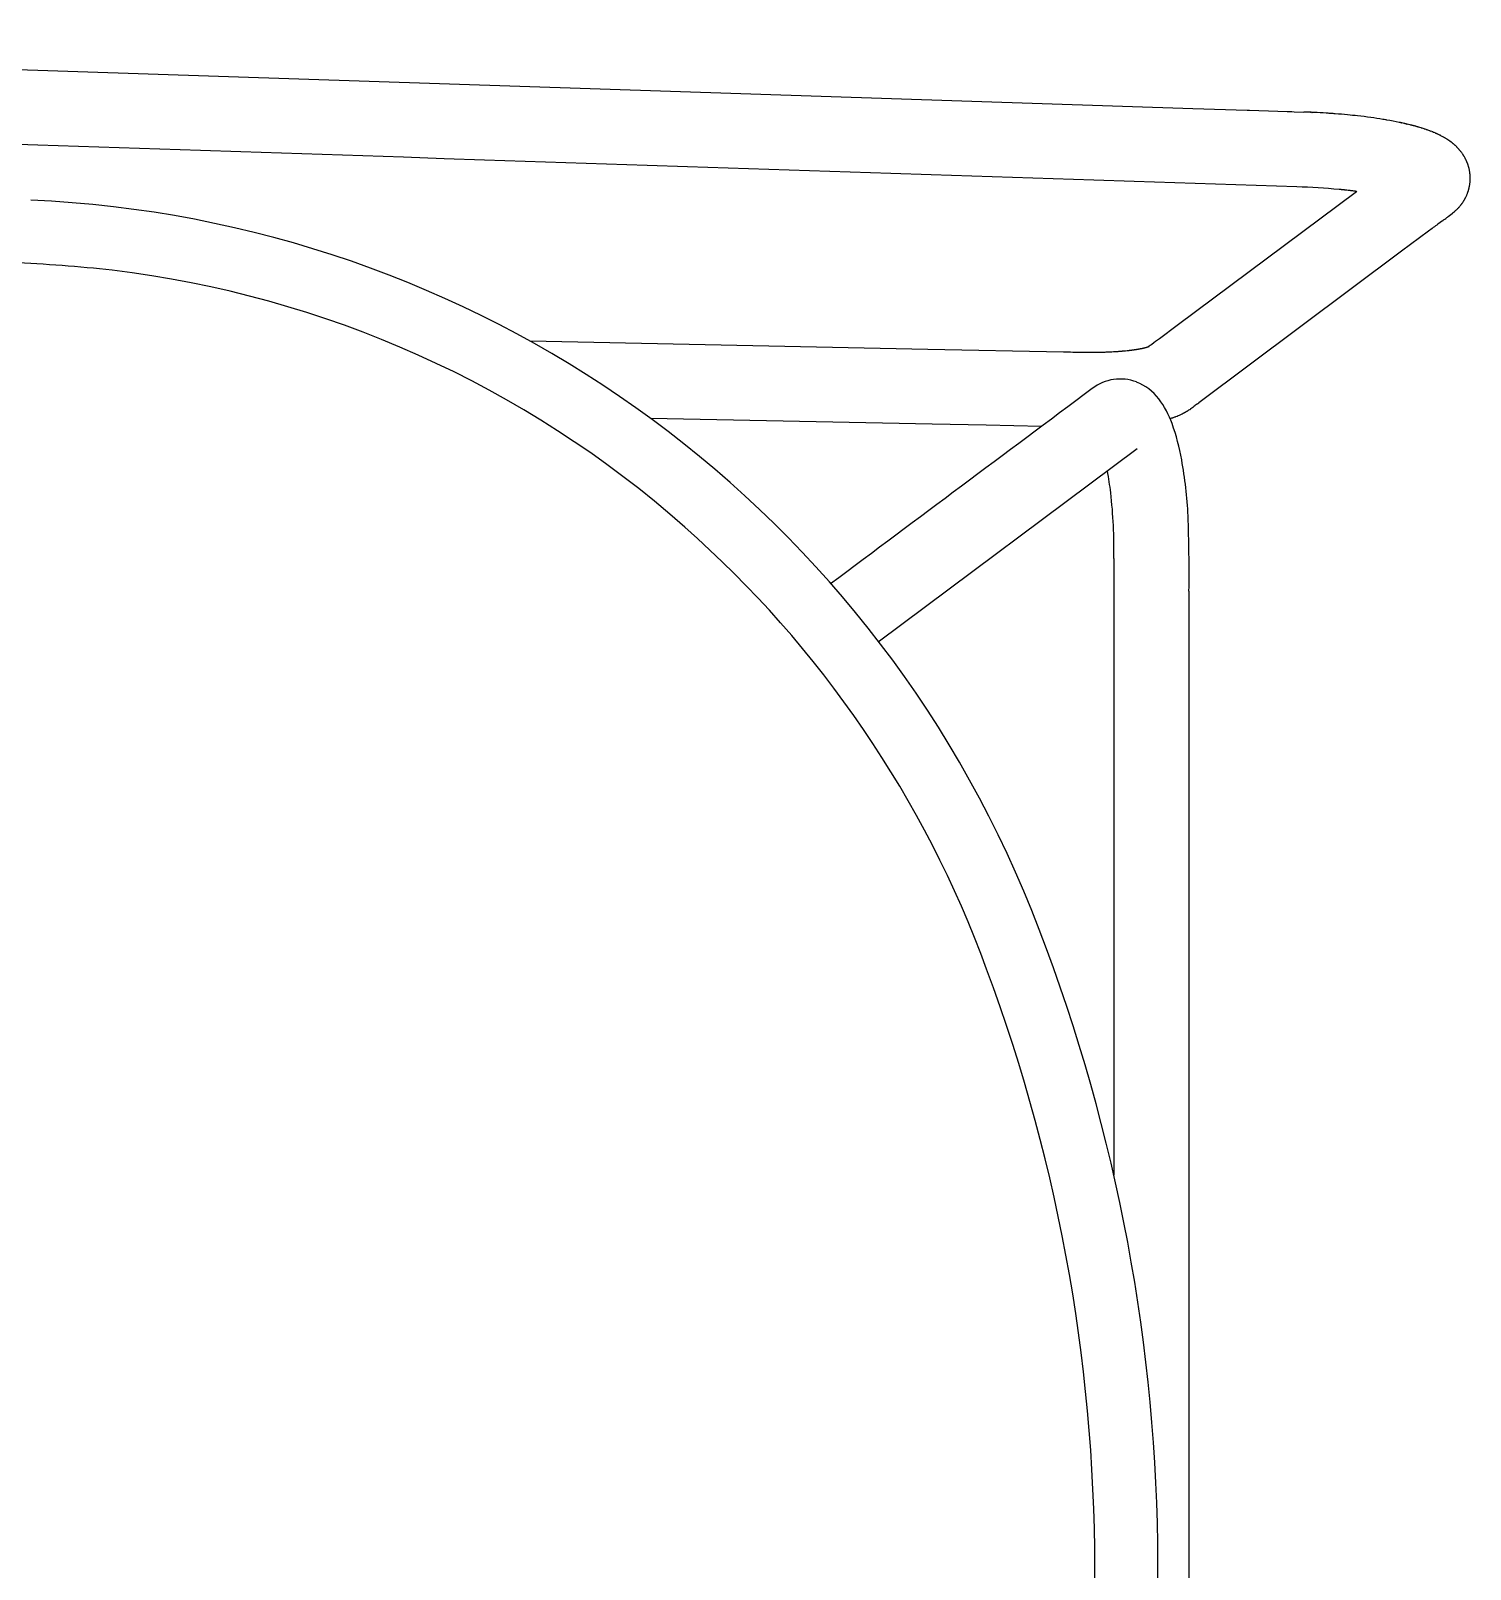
# Model space of a CAD drawing. Header units: inches. Extents: x -2 to 764, y -6 to 562.
# Drawn here: x 503.54 to 512.6, y 423.76 to 433.44 of the extents above; entities that cross this region are included whole.
import ezdxf

# ---------------------------------------------------------------- set-up
doc = ezdxf.new("R2010")
doc.units = ezdxf.units.IN
doc.header["$MEASUREMENT"] = 0
doc.layers.get('0').update_dxf_attribs({"true_color": 0xffffff})
doc.layers.add('SEAT', color=5, linetype='Continuous')

# ---------------------------------------------------------------- blocks, each defined once
blk = doc.blocks.new('3AAS38H01_0P')
at = {"layer": 'SEAT'}
for p, q in [((-7.2225, -7.2882), (-5.5929, -6.0718)), ((-6.6198, -7.4279), (-6.2713, -7.4352)), ((-6.2713, -7.4352), (-5.9315, -7.4422)), ((-5.9315, -7.4422), (-4.1611, -7.4788)), ((-7.5706, -7.5481), (-7.5705, -7.548)), ((-7.5705, -7.548), (-7.5705, -7.548)), ((-7.5672, -7.5455), (-7.5672, -7.5455)), ((-7.5626, -7.5422), (-7.5626, -7.5422)), ((-7.5609, -7.5409), (-7.5609, -7.5409)), ((-7.5609, -7.5409), (-7.5609, -7.5409)), ((-7.5591, -7.5397), (-7.5591, -7.5396)), ((-7.5591, -7.5396), (-7.5591, -7.5396)), ((-7.5474, -7.5317), (-7.5474, -7.5317)), ((-7.5433, -7.529), (-7.5433, -7.529)), ((-7.5411, -7.5277), (-7.5411, -7.5277)), ((-7.5391, -7.5264), (-7.5391, -7.5264)), ((-7.5368, -7.525), (-7.5368, -7.525)), ((-7.5348, -7.5238), (-7.5348, -7.5238)), ((-7.5305, -7.5213), (-7.5305, -7.5213)), ((-7.5282, -7.5199), (-7.5282, -7.5199)), ((-7.5262, -7.5188), (-7.5262, -7.5188)), ((-7.5239, -7.5175), (-7.5239, -7.5175)), ((-7.5219, -7.5164), (-7.5219, -7.5164)), ((-7.5196, -7.5152), (-7.5196, -7.5152)), ((-7.5177, -7.5141), (-7.5177, -7.5141)), ((-7.5154, -7.5129), (-7.5154, -7.5129)), ((-7.5134, -7.5119), (-7.5134, -7.5119)), ((-7.5111, -7.5107), (-7.5111, -7.5107)), ((-7.5091, -7.5097), (-7.5091, -7.5097)), ((-7.5068, -7.5085), (-7.5068, -7.5085)), ((-7.5048, -7.5075), (-7.5048, -7.5075)), ((-7.496, -7.5033), (-7.496, -7.5033)), ((-7.465, -7.4902), (-7.465, -7.4902)), ((-7.4629, -7.4894), (-7.4629, -7.4894)), ((-7.4606, -7.4885), (-7.4606, -7.4885)), ((-7.4584, -7.4877), (-7.4584, -7.4877)), ((-7.4516, -7.4852), (-7.4516, -7.4852)), ((-7.4495, -7.4845), (-7.4495, -7.4845)), ((-7.4427, -7.4821), (-7.4427, -7.4821)), ((-7.4406, -7.4814), (-7.4406, -7.4814)), ((-7.4336, -7.4791), (-7.4336, -7.4791)), ((-8.8859, -8.5301), (-7.6099, -7.5775)), ((-7.6099, -7.5775), (-7.6099, -7.5775)), ((-7.5989, -7.5694), (-7.5976, -7.5684)), ((-7.5976, -7.5684), (-7.5971, -7.568)), ((-7.5971, -7.568), (-7.5958, -7.5671)), ((-7.5958, -7.5671), (-7.5953, -7.5667)), ((-7.5953, -7.5667), (-7.5941, -7.5658)), ((-7.5941, -7.5658), (-7.5935, -7.5654)), ((-7.5935, -7.5654), (-7.5924, -7.5645)), ((-7.5924, -7.5645), (-7.5918, -7.5641)), ((-7.5918, -7.5641), (-7.5907, -7.5633)), ((-7.5907, -7.5633), (-7.5902, -7.5629)), ((-7.5902, -7.5629), (-7.5891, -7.5621)), ((-7.5891, -7.5621), (-7.5886, -7.5617)), ((-7.5886, -7.5617), (-7.5876, -7.561)), ((-7.5876, -7.561), (-7.5871, -7.5606)), ((-7.5871, -7.5606), (-7.5871, -7.5606)), ((-7.5861, -7.5599), (-7.5856, -7.5595)), ((-7.5856, -7.5595), (-7.5856, -7.5595)), ((-7.5847, -7.5588), (-7.5842, -7.5584)), ((-7.5842, -7.5584), (-7.5842, -7.5584)), ((-7.5833, -7.5577), (-7.5828, -7.5574)), ((-7.5828, -7.5574), (-7.5828, -7.5574)), ((-7.582, -7.5567), (-7.5815, -7.5564)), ((-7.5815, -7.5564), (-7.5815, -7.5564)), ((-7.5797, -7.555), (-7.5795, -7.5549)), ((-7.5795, -7.5549), (-7.5795, -7.5549)), ((-7.5789, -7.5544), (-7.5787, -7.5543)), ((-7.5787, -7.5543), (-7.5781, -7.5538)), ((-7.5781, -7.5538), (-7.5779, -7.5537)), ((-7.5779, -7.5537), (-7.5763, -7.5524)), ((-7.5763, -7.5524), (-7.5763, -7.5524)), ((-7.575, -7.5514), (-7.5744, -7.551)), ((-7.5744, -7.551), (-7.5739, -7.5505)), ((-7.5739, -7.5505), (-7.5739, -7.5505)), ((-7.5733, -7.5501), (-7.5733, -7.5501)), ((-7.2974, -7.9338), (-7.2974, -7.9338)), ((-7.2972, -7.9319), (-7.2972, -7.9319)), ((-7.2971, -7.9318), (-7.2971, -7.9318)), ((-7.2968, -7.9317), (-7.2968, -7.9317)), ((-7.2963, -7.9315), (-7.2963, -7.9315)), ((-7.2959, -7.9313), (-7.2959, -7.9313)), ((-7.2957, -7.9313), (-7.2957, -7.9313)), ((-7.2952, -7.9311), (-7.2952, -7.9311)), ((-7.295, -7.931), (-7.295, -7.931)), ((-7.2945, -7.9308), (-7.2945, -7.9308)), ((-7.2922, -7.9299), (-7.2927, -7.9303)), ((-7.2927, -7.9303), (-7.2927, -7.9303)), ((-7.2922, -7.9299), (-7.2922, -7.9299)), ((-7.2919, -7.9298), (-7.2919, -7.9298)), ((-7.2916, -7.9297), (-7.2916, -7.9297)), ((-7.2913, -7.9296), (-7.2913, -7.9296)), ((-7.2895, -7.929), (-7.2895, -7.929)), ((-7.2892, -7.9289), (-7.2892, -7.9289)), ((-7.288, -7.9285), (-7.288, -7.9285)), ((-7.2876, -7.9284), (-7.2876, -7.9284)), ((-7.2863, -7.928), (-7.2863, -7.928)), ((-7.2859, -7.9279), (-7.2859, -7.9279)), ((-7.2844, -7.9274), (-7.2844, -7.9274)), ((-7.284, -7.9273), (-7.284, -7.9273)), ((-7.2825, -7.9268), (-7.2825, -7.9268)), ((-7.282, -7.9267), (-7.282, -7.9267)), ((-7.2804, -7.9262), (-7.2804, -7.9262)), ((-7.2799, -7.9261), (-7.2799, -7.9261)), ((-7.2781, -7.9256), (-7.2781, -7.9256)), ((-7.2776, -7.9255), (-7.2776, -7.9255)), ((-7.2733, -7.9243), (-7.2733, -7.9243)), ((-7.2714, -7.9238), (-7.2714, -7.9238)), ((-7.2707, -7.9237), (-7.2707, -7.9237)), ((-7.2687, -7.9232), (-7.2687, -7.9232)), ((-7.2679, -7.923), (-7.2679, -7.923)), ((-7.2659, -7.9225), (-7.2659, -7.9225)), ((-7.2651, -7.9223), (-7.2651, -7.9223)), ((-7.263, -7.9218), (-7.263, -7.9218)), ((-7.2622, -7.9216), (-7.2622, -7.9216)), ((-7.26, -7.9211), (-7.26, -7.9211)), ((-7.2591, -7.9209), (-7.2591, -7.9209)), ((-7.2568, -7.9204), (-7.2568, -7.9204)), ((-7.256, -7.9202), (-7.256, -7.9202)), ((-7.2536, -7.9197), (-7.2536, -7.9197)), ((-7.2527, -7.9196), (-7.2527, -7.9196)), ((-7.2503, -7.919), (-7.2503, -7.919)), ((-7.2494, -7.9189), (-7.2494, -7.9189)), ((-7.2469, -7.9183), (-7.2469, -7.9183)), ((-7.246, -7.9182), (-7.246, -7.9182)), ((-7.2434, -7.9177), (-7.2434, -7.9177)), ((-7.2424, -7.9175), (-7.2424, -7.9175)), ((-7.2397, -7.917), (-7.2397, -7.917)), ((-7.2388, -7.9168), (-7.2388, -7.9168)), ((-7.236, -7.9163), (-7.236, -7.9163)), ((-7.2351, -7.9161), (-7.2351, -7.9161)), ((-7.2322, -7.9156), (-7.2322, -7.9156)), ((-7.2313, -7.9154), (-7.2313, -7.9154)), ((-7.2284, -7.9149), (-7.2284, -7.9149)), ((-7.2274, -7.9147), (-7.2274, -7.9147)), ((-7.2244, -7.9142), (-7.2244, -7.9142)), ((-7.2234, -7.9141), (-7.2234, -7.9141)), ((-7.2203, -7.9136), (-7.2203, -7.9136)), ((-7.2193, -7.9134), (-7.2193, -7.9134)), ((-7.2162, -7.9129), (-7.2162, -7.9129)), ((-7.2152, -7.9128), (-7.2152, -7.9128)), ((-7.212, -7.9123), (-7.212, -7.9123)), ((-7.2109, -7.9121), (-7.2109, -7.9121)), ((-7.2077, -7.9116), (-7.2077, -7.9116)), ((-7.2066, -7.9115), (-7.2066, -7.9115)), ((-7.2033, -7.911), (-7.2033, -7.911)), ((-7.2022, -7.9108), (-7.2022, -7.9108)), ((-7.1989, -7.9104), (-7.1989, -7.9104)), ((-7.1978, -7.9102), (-7.1978, -7.9102)), ((-7.1932, -7.9096), (-7.1943, -7.9097)), ((-7.1943, -7.9097), (-7.1943, -7.9097)), ((-7.1886, -7.909), (-7.1898, -7.9091)), ((-7.1898, -7.9091), (-7.1898, -7.9091)), ((-7.1839, -7.9084), (-7.1851, -7.9085)), ((-7.1851, -7.9085), (-7.1851, -7.9085)), ((-7.1792, -7.9078), (-7.1803, -7.9079)), ((-7.1803, -7.9079), (-7.1803, -7.9079)), ((-7.1744, -7.9072), (-7.1755, -7.9074)), ((-7.1755, -7.9074), (-7.1755, -7.9074)), ((-7.1695, -7.9067), (-7.1695, -7.9067)), ((-7.1645, -7.9061), (-7.1645, -7.9061)), ((-7.1595, -7.9056), (-7.1607, -7.9057)), ((-7.1607, -7.9057), (-7.1607, -7.9057)), ((-7.1387, -7.9035), (-7.14, -7.9036)), ((-7.14, -7.9036), (-7.14, -7.9036)), ((-7.1334, -7.903), (-7.1347, -7.9031)), ((-7.1347, -7.9031), (-7.1347, -7.9031)), ((-7.128, -7.9025), (-7.128, -7.9025)), ((-7.1239, -7.9022), (-7.1239, -7.9022)), ((-7.1059, -7.9008), (-7.1072, -7.9009)), ((-7.1072, -7.9009), (-7.1072, -7.9009)), ((-7.1002, -7.9004), (-7.1015, -7.9005)), ((-7.1015, -7.9005), (-7.1015, -7.9005)), ((-7.0945, -7.9), (-7.0958, -7.9001)), ((-7.0958, -7.9001), (-7.0958, -7.9001)), ((-7.0887, -7.8996), (-7.09, -7.8997)), ((-7.09, -7.8997), (-7.09, -7.8997)), ((-7.0829, -7.8992), (-7.0842, -7.8993)), ((-7.0842, -7.8993), (-7.0842, -7.8993)), ((-7.077, -7.8989), (-7.0783, -7.899)), ((-7.0783, -7.899), (-7.0783, -7.899)), ((-7.0724, -7.8986), (-7.0724, -7.8986)), ((-7.0544, -7.8977), (-7.0544, -7.8977)), ((-7.0421, -7.8971), (-7.0421, -7.8971)), ((-7.0345, -7.8968), (-7.0345, -7.8968)), ((-7.0093, -7.896), (-7.0093, -7.896)), ((-7.0043, -7.8958), (-7.0043, -7.8958)), ((-6.9964, -7.8956), (-6.9964, -7.8956)), ((-6.9914, -7.8955), (-6.9914, -7.8955)), ((-6.9834, -7.8954), (-6.9848, -7.8954)), ((-6.9848, -7.8954), (-6.9848, -7.8954)), ((-6.9769, -7.8952), (-6.9783, -7.8953)), ((-6.9783, -7.8953), (-6.9783, -7.8953)), ((-6.9717, -7.8952), (-6.9717, -7.8952)), ((-6.9636, -7.895), (-6.9652, -7.8951)), ((-6.9652, -7.8951), (-6.9652, -7.8951)), ((-6.9585, -7.895), (-6.9585, -7.895)), ((-6.945, -7.8949), (-6.945, -7.8949)), ((-6.9094, -7.8949), (-6.911, -7.8949)), ((-6.911, -7.8949), (-6.911, -7.8949)), ((-6.8991, -7.895), (-6.8991, -7.895)), ((-6.8902, -7.8951), (-6.8902, -7.8951)), ((-6.8832, -7.8952), (-6.8851, -7.8952)), ((-6.8851, -7.8952), (-6.8851, -7.8952)), ((-6.8781, -7.8953), (-6.8832, -7.8952)), ((-6.8431, -7.8959), (-6.8475, -7.8958)), ((-6.8475, -7.8958), (-6.8475, -7.8958)), ((-6.7866, -7.897), (-6.79, -7.8969)), ((-6.79, -7.8969), (-6.79, -7.8969)), ((-6.7614, -7.8975), (-6.7866, -7.897)), ((-6.7583, -7.8976), (-6.7614, -7.8975)), ((-5.9052, -7.9153), (-6.7583, -7.8976)), ((-3.4038, -7.967), (-5.9052, -7.9153)), ((-7.3618, -7.9819), (-7.4748, -8.0663)), ((-7.3617, -7.9818), (-7.3618, -7.9819)), ((-7.3092, -7.9426), (-7.3146, -7.9467)), ((-7.3146, -7.9467), (-7.3146, -7.9467)), ((-7.3091, -7.9426), (-7.3092, -7.9426)), ((-7.4748, -8.0663), (-8.6011, -8.9071)), ((-8.999, -8.6145), (-8.8859, -8.5301)), ((-9.1288, -8.7114), (-9.1147, -8.7009)), ((-9.1147, -8.7009), (-9.1147, -8.7009)), ((-9.0555, -8.6567), (-8.999, -8.6145)), ((-9.2467, -8.8072), (-9.2467, -8.8072)), ((-9.246, -8.8064), (-9.246, -8.8064)), ((-9.2418, -8.8018), (-9.2418, -8.8018)), ((-9.2391, -8.799), (-9.2389, -8.7988)), ((-9.2389, -8.7988), (-9.2389, -8.7988)), ((-9.237, -8.7968), (-9.237, -8.7968)), ((-9.2352, -8.795), (-9.2352, -8.795)), ((-9.235, -8.7948), (-9.235, -8.7948)), ((-9.228, -8.788), (-9.228, -8.788)), ((-9.2235, -8.7839), (-9.2235, -8.7839)), ((-9.2214, -8.782), (-9.2214, -8.782)), ((-9.2179, -8.779), (-9.2179, -8.779)), ((-9.2152, -8.7767), (-9.2152, -8.7767)), ((-9.2148, -8.7764), (-9.2148, -8.7764)), ((-9.2075, -8.7706), (-9.2075, -8.7706)), ((-9.2066, -8.7698), (-9.2066, -8.7698)), ((-9.2053, -8.7689), (-9.2053, -8.7689)), ((-9.2041, -8.7679), (-9.204, -8.7679)), ((-9.204, -8.7679), (-9.204, -8.7679)), ((-9.1716, -8.7434), (-9.1689, -8.7414)), ((-9.1689, -8.7414), (-9.1689, -8.7414)), ((-9.1573, -8.7327), (-9.1573, -8.7327)), ((-9.143, -8.722), (-9.1288, -8.7114)), ((-9.3033, -8.9032), (-9.3033, -8.9032)), ((-9.3022, -8.9002), (-9.3022, -8.9002)), ((-9.3021, -8.8999), (-9.3021, -8.8999)), ((-9.3012, -8.8972), (-9.3012, -8.8972)), ((-9.3011, -8.8969), (-9.3011, -8.8969)), ((-9.3001, -8.8943), (-9.3001, -8.8943)), ((-9.3, -8.894), (-9.3, -8.894)), ((-9.2966, -8.8856), (-9.2966, -8.8856)), ((-9.2952, -8.8824), (-9.2952, -8.8824)), ((-9.2914, -8.8739), (-9.2914, -8.8739)), ((-9.2888, -8.8686), (-9.2888, -8.8686)), ((-9.2879, -8.867), (-9.2879, -8.867)), ((-9.2866, -8.8645), (-9.2866, -8.8645)), ((-9.2857, -8.8628), (-9.2857, -8.8628)), ((-9.2844, -8.8604), (-9.2844, -8.8604)), ((-9.2812, -8.8546), (-9.2812, -8.8546)), ((-9.2798, -8.8522), (-9.2798, -8.8522)), ((-9.2796, -8.852), (-9.2796, -8.852)), ((-9.2782, -8.8496), (-9.2782, -8.8496)), ((-9.278, -8.8493), (-9.278, -8.8493)), ((-9.2766, -8.847), (-9.2766, -8.847)), ((-9.2764, -8.8467), (-9.2764, -8.8467)), ((-9.2749, -8.8444), (-9.2749, -8.8444)), ((-9.2733, -8.8418), (-9.2732, -8.8416)), ((-9.2732, -8.8416), (-9.2732, -8.8416)), ((-9.2717, -8.8393), (-9.2715, -8.8391)), ((-9.2715, -8.8391), (-9.2715, -8.8391)), ((-9.27, -8.8369), (-9.27, -8.8369)), ((-9.2664, -8.8318), (-9.2664, -8.8318)), ((-9.2657, -8.8308), (-9.2657, -8.8308)), ((-9.263, -8.8271), (-9.263, -8.8271)), ((-9.2594, -8.8224), (-9.2594, -8.8224)), ((-9.2559, -8.8179), (-9.2559, -8.8179)), ((-9.2557, -8.8177), (-9.2557, -8.8177)), ((-9.254, -8.8156), (-9.254, -8.8156)), ((-9.2538, -8.8154), (-9.2538, -8.8154)), ((-9.2521, -8.8134), (-9.2521, -8.8134)), ((-9.3176, -8.9849), (-9.3176, -8.9849)), ((-9.3176, -8.9854), (-9.3176, -8.9854)), ((-9.3176, -8.9881), (-9.3176, -8.9881)), ((-9.3176, -8.9887), (-9.3176, -8.9887)), ((-9.3176, -8.9914), (-9.3176, -8.9914)), ((-9.3176, -8.9919), (-9.3176, -8.9919)), ((-9.3175, -8.9817), (-9.3175, -8.9817)), ((-9.3175, -8.9821), (-9.3175, -8.9821)), ((-9.3175, -8.9946), (-9.3175, -8.9946)), ((-9.3175, -8.9952), (-9.3175, -8.9952)), ((-9.3174, -8.9789), (-9.3174, -8.9789)), ((-9.3174, -8.9979), (-9.3174, -8.9979)), ((-9.3174, -8.9984), (-9.3174, -8.9984)), ((-9.3173, -9.0011), (-9.3173, -9.0011)), ((-9.3172, -8.9752), (-9.3172, -8.9752)), ((-9.3172, -8.9757), (-9.3172, -8.9757)), ((-9.3171, -8.9724), (-9.3171, -8.9724)), ((-9.317, -8.972), (-9.317, -8.972)), ((-9.3168, -8.9688), (-9.3168, -8.9688)), ((-9.3168, -8.9692), (-9.3168, -8.9692)), ((-9.3166, -8.966), (-9.3166, -8.966)), ((-9.3159, -8.9592), (-9.3159, -8.9592)), ((-9.3156, -8.9564), (-9.3156, -8.9564)), ((-9.3151, -8.9528), (-9.3151, -8.9528)), ((-9.3136, -8.9433), (-9.3136, -8.9433)), ((-9.3118, -8.9342), (-9.3118, -8.9342)), ((-9.3103, -8.9276), (-9.3103, -8.9276)), ((-9.3097, -8.9248), (-9.3097, -8.9248)), ((-9.3096, -8.9244), (-9.3096, -8.9244)), ((-9.3089, -8.9217), (-9.3089, -8.9217)), ((-9.3088, -8.9213), (-9.3088, -8.9213)), ((-9.308, -8.9185), (-9.308, -8.9185)), ((-9.3079, -8.9182), (-9.3079, -8.9182)), ((-9.3071, -8.9154), (-9.3071, -8.9154)), ((-9.307, -8.9151), (-9.307, -8.9151)), ((-9.3062, -8.9123), (-9.3062, -8.9123)), ((-9.3061, -8.912), (-9.3061, -8.912)), ((-9.3053, -8.9093), (-9.3053, -8.9093)), ((-9.3052, -8.9089), (-9.3052, -8.9089)), ((-9.3043, -8.9062), (-9.3043, -8.9062)), ((-9.3042, -8.9059), (-9.3042, -8.9059)), ((-8.6011, -8.9071), (-8.6051, -8.9101)), ((-8.6011, -8.9071), (-8.5996, -8.9073)), ((-8.5996, -8.9073), (-8.5996, -8.9073)), ((-8.5931, -8.9081), (-8.5931, -8.9081)), ((-8.5891, -8.9086), (-8.5891, -8.9086)), ((-8.5799, -8.9097), (-8.5799, -8.9097)), ((-8.5759, -8.9102), (-8.5759, -8.9102)), ((-8.5658, -8.9114), (-8.5658, -8.9114)), ((-8.5598, -8.9121), (-8.5598, -8.9121)), ((-8.5557, -8.9125), (-8.5557, -8.9125)), ((-8.5422, -8.914), (-8.5394, -8.9143)), ((-8.5394, -8.9143), (-8.5394, -8.9143)), ((-8.5353, -8.9148), (-8.5326, -8.9151)), ((-8.5326, -8.9151), (-8.5326, -8.9151)), ((-8.5285, -8.9155), (-8.5257, -8.9158)), ((-8.5257, -8.9158), (-8.5257, -8.9158)), ((-8.5146, -8.9169), (-8.5119, -8.9172)), ((-8.5119, -8.9172), (-8.5119, -8.9172)), ((-8.5077, -8.9176), (-8.505, -8.9179)), ((-8.505, -8.9179), (-8.505, -8.9179)), ((-9.3173, -9.0017), (-9.3173, -9.0017)), ((-9.3172, -9.0044), (-9.3172, -9.0044)), ((-9.3171, -9.0049), (-9.3171, -9.0049)), ((-9.3169, -9.0076), (-9.3169, -9.0076)), ((-9.3169, -9.0081), (-9.3169, -9.0081)), ((-9.3167, -9.0108), (-9.3167, -9.0108)), ((-9.3167, -9.0114), (-9.3167, -9.0114)), ((-9.3164, -9.014), (-9.3164, -9.014)), ((-9.3164, -9.0146), (-9.3164, -9.0146)), ((-9.316, -9.0177), (-9.316, -9.0177)), ((-9.3153, -9.0241), (-9.3153, -9.0241)), ((-9.3144, -9.03), (-9.3144, -9.03)), ((-9.3144, -9.0304), (-9.3144, -9.0304)), ((-9.3134, -9.0363), (-9.3134, -9.0363)), ((-9.3133, -9.0368), (-9.3133, -9.0368)), ((-9.3122, -9.0426), (-9.3122, -9.0426)), ((-9.3121, -9.043), (-9.3121, -9.043)), ((-9.3108, -9.0489), (-9.3108, -9.0489)), ((-9.3107, -9.0493), (-9.3107, -9.0493)), ((-9.3093, -9.0551), (-9.3093, -9.0551)), ((-9.3092, -9.0555), (-9.3092, -9.0555)), ((-9.3084, -9.0586), (-9.3084, -9.0586)), ((-9.3076, -9.0613), (-9.3076, -9.0613)), ((-9.3075, -9.0616), (-9.3075, -9.0616)), ((-9.3068, -9.0643), (-9.3068, -9.0643)), ((-9.3067, -9.0647), (-9.3067, -9.0647)), ((-9.3039, -9.0733), (-9.3039, -9.0733)), ((-9.3038, -9.0737), (-9.3038, -9.0737)), ((-9.3019, -9.0793), (-9.3019, -9.0793)), ((-9.3018, -9.0796), (-9.3018, -9.0796)), ((-9.2996, -9.0855), (-9.2996, -9.0855)), ((-9.2986, -9.088), (-9.2986, -9.088)), ((-9.2973, -9.0913), (-9.2973, -9.0913)), ((-9.2962, -9.0938), (-9.2962, -9.0938)), ((-9.2948, -9.097), (-9.2948, -9.097)), ((-9.2924, -9.1023), (-9.2924, -9.1023)), ((-9.2923, -9.1027), (-9.2923, -9.1027)), ((-9.2884, -9.1106), (-9.2884, -9.1106)), ((-9.2882, -9.111), (-9.2882, -9.111)), ((-9.287, -9.1134), (-9.287, -9.1134)), ((-9.2869, -9.1137), (-9.2869, -9.1137)), ((-9.2856, -9.1161), (-9.2856, -9.1161)), ((-9.281, -9.1243), (-9.281, -9.1243)), ((-9.2797, -9.1266), (-9.2797, -9.1266)), ((-9.278, -9.1295), (-9.278, -9.1295)), ((-9.2766, -9.1317), (-9.2766, -9.1317)), ((-9.2748, -9.1346), (-9.2748, -9.1346)), ((-9.2734, -9.1368), (-9.2734, -9.1368)), ((-9.2716, -9.1395), (-9.2716, -9.1395)), ((-9.2701, -9.1417), (-9.2701, -9.1417)), ((-9.2668, -9.1466), (-9.2668, -9.1466)), ((-9.2666, -9.1468), (-9.2666, -9.1468)), ((-9.2651, -9.149), (-9.2651, -9.149)), ((-9.2649, -9.1492), (-9.2649, -9.1492)), ((-9.2599, -9.1559), (-9.2599, -9.1559)), ((-9.2588, -9.1573), (-9.2588, -9.1573)), ((-9.2573, -9.1593), (-9.2573, -9.1593)), ((-9.2526, -9.165), (-9.2526, -9.165)), ((-9.249, -9.1693), (-9.249, -9.1693)), ((-9.2474, -9.1712), (-9.2474, -9.1712)), ((-9.2452, -9.1736), (-9.2452, -9.1736)), ((-9.2436, -9.1754), (-9.2436, -9.1754)), ((-9.2415, -9.1777), (-9.2415, -9.1777)), ((-9.2398, -9.1795), (-9.2398, -9.1795)), ((-9.2357, -9.1837), (-9.2357, -9.1837)), ((-9.2338, -9.1856), (-9.2338, -9.1856)), ((-9.2283, -9.191), (-9.2283, -9.191)), ((-9.2281, -9.1912), (-9.2281, -9.1912)), ((-9.2245, -9.1946), (-9.2245, -9.1946)), ((-9.2243, -9.1949), (-9.2243, -9.1949)), ((-9.2207, -9.1981), (-9.2207, -9.1981)), ((-9.2204, -9.1984), (-9.2204, -9.1984)), ((-9.2164, -9.2019), (-9.2164, -9.2019)), ((-9.2128, -9.205), (-9.2128, -9.205)), ((-9.2124, -9.2053), (-9.2124, -9.2053)), ((-9.2088, -9.2083), (-9.2088, -9.2083)), ((-9.2084, -9.2086), (-9.2084, -9.2086)), ((-9.1984, -9.2165), (-9.1984, -9.2165)), ((-9.1968, -9.2177), (-9.1968, -9.2177)), ((-9.1945, -9.2195), (-9.1945, -9.2195)), ((-9.1928, -9.2207), (-9.1928, -9.2207)), ((-9.1905, -9.2224), (-9.1905, -9.2224)), ((-9.1864, -9.2253), (-9.1864, -9.2253)), ((-9.1848, -9.2264), (-9.1848, -9.2264)), ((-9.1824, -9.2281), (-9.1824, -9.2281)), ((-9.1807, -9.2292), (-9.1807, -9.2292)), ((-9.1783, -9.2308), (-9.1783, -9.2308)), ((-9.1767, -9.2319), (-9.1767, -9.2319)), ((-9.1726, -9.2345), (-9.1726, -9.2345)), ((-9.1701, -9.2361), (-9.1701, -9.2361)), ((-9.1645, -9.2396), (-9.1645, -9.2396)), ((-9.162, -9.2412), (-9.162, -9.2412)), ((-9.1497, -9.2483), (-9.1497, -9.2483)), ((-9.1331, -9.2572), (-9.1331, -9.2572)), ((-9.1315, -9.258), (-9.1315, -9.258)), ((-9.1289, -9.2593), (-9.1289, -9.2593)), ((-9.1273, -9.2601), (-9.1273, -9.2601)), ((-9.1247, -9.2614), (-9.1247, -9.2614)), ((-9.119, -9.2642), (-9.119, -9.2642)), ((-9.1163, -9.2655), (-9.1163, -9.2655)), ((-9.1105, -9.2682), (-9.1105, -9.2682)), ((-9.1077, -9.2694), (-9.1077, -9.2694)), ((-9.102, -9.272), (-9.102, -9.272)), ((-9.0905, -9.277), (-9.0905, -9.277)), ((-9.0846, -9.2794), (-9.0846, -9.2794)), ((-9.0817, -9.2806), (-9.0817, -9.2806)), ((-9.0759, -9.2829), (-9.0759, -9.2829)), ((-9.0729, -9.2841), (-9.0729, -9.2841)), ((-9.0639, -9.2875), (-9.0639, -9.2875)), ((-9.058, -9.2897), (-9.058, -9.2897)), ((-9.0457, -9.2941), (-9.0457, -9.2941)), ((-9.0396, -9.2962), (-9.0396, -9.2962)), ((-9.0303, -9.2994), (-9.0303, -9.2994)), ((-9.027, -9.3005), (-9.027, -9.3005)), ((-9.0161, -9.304), (-9.0161, -9.304)), ((-9.0128, -9.305), (-9.0128, -9.305)), ((-9.0113, -9.3055), (-9.0113, -9.3055)), ((-9.0079, -9.3065), (-9.0079, -9.3065)), ((-8.9932, -9.3109), (-8.9932, -9.3109)), ((-8.9917, -9.3114), (-8.9917, -9.3114)), ((-8.9882, -9.3124), (-8.9882, -9.3124)), ((-8.9868, -9.3128), (-8.9868, -9.3128)), ((-8.9832, -9.3138), (-8.9832, -9.3138)), ((-8.9767, -9.3157), (-8.9767, -9.3157)), ((-8.9731, -9.3167), (-8.9731, -9.3167)), ((-8.9716, -9.3171), (-8.9716, -9.3171)), ((-8.9614, -9.3198), (-8.9614, -9.3198)), ((-8.9578, -9.3208), (-8.9578, -9.3208)), ((-8.9562, -9.3212), (-8.9562, -9.3212)), ((-8.9526, -9.3222), (-8.9526, -9.3222)), ((-8.951, -9.3226), (-8.951, -9.3226)), ((-8.9474, -9.3235), (-8.9474, -9.3235)), ((-8.9406, -9.3252), (-8.9406, -9.3252)), ((-8.9368, -9.3262), (-8.9368, -9.3262)), ((-8.9192, -9.3304), (-8.9206, -9.3301)), ((-8.9206, -9.3301), (-8.9206, -9.3301)), ((-8.9152, -9.3314), (-8.9152, -9.3314)), ((-8.9083, -9.333), (-8.9083, -9.333)), ((-8.9027, -9.3342), (-8.9027, -9.3342)), ((-8.886, -9.338), (-8.8875, -9.3376)), ((-8.8875, -9.3376), (-8.8875, -9.3376)), ((-8.8819, -9.3388), (-8.8819, -9.3388)), ((-8.8746, -9.3404), (-8.8746, -9.3404)), ((-8.8705, -9.3412), (-8.8705, -9.3412)), ((-8.7934, -9.3559), (-8.7934, -9.3559)), ((-8.7856, -9.3573), (-8.7856, -9.3573)), ((-8.7685, -9.3601), (-8.7685, -9.3601)), ((-8.6913, -9.3717), (-8.6913, -9.3717)), ((-8.6086, -9.382), (-8.6086, -9.382)), ((-8.5457, -9.3886), (-8.5457, -9.3886)), ((-8.467, -9.3954), (-8.4689, -9.3952)), ((-8.4689, -9.3952), (-8.4689, -9.3952)), ((-8.4453, -9.397), (-8.4453, -9.397)), ((-8.438, -9.3975), (-8.438, -9.3975)), ((-8.4106, -9.3994), (-8.4106, -9.3994)), ((-8.3351, -9.4036), (-8.3351, -9.4036)), ((-8.3277, -9.4039), (-8.3277, -9.4039)), ((-8.3203, -9.4043), (-8.3223, -9.4042)), ((-8.3223, -9.4042), (-8.3223, -9.4042)), ((-8.3129, -9.4046), (-8.3149, -9.4045)), ((-8.3149, -9.4045), (-8.3149, -9.4045)), ((-8.3055, -9.4049), (-8.3055, -9.4049)), ((-8.3, -9.4051), (-8.3, -9.4051)), ((-8.2105, -9.4082), (-8.2702, -9.4062)), ((-8.2702, -9.4062), (-8.2702, -9.4062)), ((-8.1951, -9.4087), (-8.2105, -9.4082)), ((-8.1658, -9.4097), (-8.1951, -9.4087)), ((-8.1071, -9.4117), (-8.1658, -9.4097)), ((-7.9288, -9.4175), (-8.1071, -9.4117)), ((-7.9133, -9.4181), (-7.9288, -9.4175)), ((-7.5716, -9.4294), (-7.9133, -9.4181)), ((7.1579, -9.9175), (-7.5716, -9.4294))]:
    blk.add_line(p, q, dxfattribs=at)
for centre, radius, start, end in [((-698710.6321, -0.7438), 698703.0839, 359.9995368345, 0.0005654705), ((3.8482, -0.2389), 10.8042, 158.34589, 200.44626), ((3.8537, -0.2379), 11.2069, 159.97501, 201.70486), ((-100167.2949, -3.7128), 100160.2192, 359.998350481, 0.000569419), ((0.1469, -1.6679), 6.837, 200.06027, 228.5736), ((0.0501, -1.7419), 7.1168, 201.77927, 267.49023), ((2.5038, -6.5108), 10.0527, 179.32259, 182.02034), ((-3559.4519, 4753.3836), 5940.3654, 306.72887885, 306.7487008), ((-3.9021, -6.6529), 3.1742, 178.97926, 186.48107), ((-4.8232, -6.7321), 2.7228, 182.80225, 190.27315), ((0.0134, -1.8322), 6.6255, 228.49943, 263.17837), ((-5.2116, -6.7924), 1.8573, 186.76613, 191.0397), ((-6.1419, -6.9782), 1.3813, 189.98399, 199.80107), ((-6.9156, -7.2632), 0.5568, 199.17144, 217.44091), ((-7.2068, -8.0304), 0.6042, 127.01965, 127.33697), ((-7.2657, -7.9524), 0.5065, 126.53613, 127.01106), ((-7.3003, -7.9057), 0.4483, 125.81608, 126.53649), ((-7.3149, -7.8855), 0.4234, 125.52718, 125.81107), ((-7.3207, -7.8774), 0.4134, 125.21988, 125.51855), ((-7.3321, -7.8611), 0.3935, 123.17252, 125.22394), ((-7.3385, -7.8513), 0.3818, 122.42789, 123.16409), ((-7.3401, -7.8488), 0.3788, 122.04549, 122.43011), ((-7.3384, -7.8515), 0.382, 121.67873, 122.04396), ((-7.3403, -7.8485), 0.3785, 121.28373, 121.67974), ((-7.3382, -7.852), 0.3826, 120.92047, 121.28184), ((-7.3364, -7.855), 0.3861, 120.18067, 120.92097), ((-7.3302, -7.8656), 0.3984, 119.80339, 120.18361), ((-7.3292, -7.8674), 0.4005, 119.47575, 119.80217), ((-7.3253, -7.8742), 0.4082, 119.10614, 119.47661), ((-7.3242, -7.8763), 0.4106, 118.7928, 119.10529), ((-7.3202, -7.8836), 0.4189, 118.43302, 118.79335), ((-7.3251, -7.8744), 0.4086, 118.12579, 118.43604), ((-7.3114, -7.9001), 0.4376, 117.77904, 118.12341), ((-7.3253, -7.8737), 0.4078, 117.47221, 117.78052), ((-7.308, -7.9068), 0.4451, 117.13612, 117.47511), ((-7.3148, -7.8937), 0.4304, 116.84164, 117.13385), ((-7.3124, -7.8983), 0.4356, 116.50019, 116.84443), ((-7.3085, -7.9062), 0.4444, 116.21448, 116.49973), ((-7.307, -7.9092), 0.4478, 114.96726, 116.21126), ((-7.2873, -7.9528), 0.4956, 111.01551, 114.91057), ((-7.2695, -7.9975), 0.5437, 110.83504, 111.07672), ((-7.2633, -8.0138), 0.5612, 110.58396, 110.83547), ((-7.2616, -8.0183), 0.5659, 110.35287, 110.58314), ((-7.2561, -8.0332), 0.5818, 109.6395, 110.35079), ((-7.2513, -8.0467), 0.5962, 109.4249, 109.6409), ((-7.2456, -8.0627), 0.6132, 108.74526, 109.42284), ((-7.2408, -8.077), 0.6282, 108.54377, 108.74658), ((-7.2351, -8.0941), 0.6462, 107.89535, 108.54178), ((-7.228, -8.1158), 0.6691, 107.47387, 107.8956), ((-3.2872, -13.3891), 7.243, 126.53362, 126.64169), ((-8.2644, -6.6533), 1.1322, 306.74015, 306.80304), ((-8.1433, -6.8151), 0.9302, 306.83661, 306.91013), ((-8.054, -6.9338), 0.7816, 306.94934, 307.0332), ((-7.9855, -7.0246), 0.6678, 307.07813, 307.172), ((-7.9111, -7.1226), 0.5448, 307.2193, 307.46477), ((-7.9739, -7.0409), 0.6478, 307.49965, 307.57168), ((-6.8812, -8.4557), 1.1398, 127.49712, 127.57753), ((-7.1376, -8.1214), 0.7185, 127.33147, 127.39313), ((-7.1003, -7.4073), 0.3226, 217.06419, 248.60676), ((-7.1155, -7.4389), 0.2877, 249.1337, 307.60454), ((-8.5787, -6.2329), 2.1295, 306.597, 306.99151), ((-8.0688, -6.9109), 1.2812, 307.01942, 307.28277), ((-7.2924, -7.9426), 0.0118, 114.1009, 114.94054), ((-7.2882, -7.9518), 0.0218, 113.96711, 114.18841), ((-7.2821, -7.9658), 0.0371, 112.5379, 113.88433), ((-7.3191, -7.887), 0.05, 296.5455, 296.92029), ((-7.2759, -7.9806), 0.0532, 112.13447, 112.60197), ((-7.2736, -7.9861), 0.0591, 111.94823, 112.13927), ((-7.2716, -7.9912), 0.0646, 111.48333, 111.94494), ((-7.2695, -7.9964), 0.0702, 111.3012, 111.48714), ((-7.2677, -8.0012), 0.0753, 110.84137, 111.299), ((-7.2591, -8.0239), 0.0996, 109.39428, 110.78939), ((-7.2515, -8.0452), 0.1223, 109.31353, 109.44073), ((-7.2498, -8.05), 0.1273, 109.14634, 109.3137), ((-7.2474, -8.057), 0.1348, 109.02383, 109.14666), ((-7.2426, -8.0711), 0.1497, 108.29417, 109.0124), ((-7.2378, -8.0853), 0.1646, 108.18525, 108.30372), ((-7.2342, -8.0963), 0.1762, 107.76135, 108.18197), ((-7.2309, -8.1066), 0.1869, 107.65094, 107.76537), ((-7.227, -8.1188), 0.1998, 107.24475, 107.64814), ((-7.2251, -8.125), 0.2063, 107.13516, 107.24802), ((-7.2203, -8.1406), 0.2226, 106.74321, 107.13352), ((-7.2169, -8.152), 0.2345, 106.63861, 106.74566), ((-7.2133, -8.1641), 0.2471, 106.26001, 106.63618), ((-7.2099, -8.1757), 0.2592, 106.15833, 106.2622), ((-7.2063, -8.1881), 0.2721, 105.7931, 106.15632), ((-7.2028, -8.2005), 0.2851, 105.69468, 105.79515), ((-7.1992, -8.2133), 0.2984, 105.34234, 105.69267), ((-7.1957, -8.226), 0.3115, 105.24655, 105.34408), ((-7.1885, -8.2524), 0.3389, 104.47748, 105.23718), ((-7.1798, -8.2861), 0.3737, 104.18852, 104.48514), ((-7.1763, -8.2999), 0.3879, 104.07837, 104.18973), ((-7.1728, -8.3137), 0.4021, 103.78934, 104.07722), ((-7.1697, -8.3265), 0.4153, 103.68239, 103.79025), ((-7.1664, -8.3401), 0.4293, 103.40089, 103.68166), ((-7.163, -8.3541), 0.4437, 103.29805, 103.40193), ((-7.1596, -8.3689), 0.4589, 103.0241, 103.29702), ((-7.1565, -8.3823), 0.4726, 102.9242, 103.0249), ((-7.1532, -8.3966), 0.4874, 102.65715, 102.92357), ((-7.1498, -8.4114), 0.5025, 102.56103, 102.65809), ((-7.1464, -8.427), 0.5185, 102.30094, 102.5601), ((-7.1433, -8.441), 0.5328, 102.20748, 102.30165), ((-7.1401, -8.4561), 0.5483, 101.95373, 102.20693), ((-7.1368, -8.4717), 0.5642, 101.86375, 101.95458), ((-7.1333, -8.4881), 0.581, 101.61642, 101.86291), ((-7.1303, -8.5027), 0.5959, 101.52886, 101.61705), ((-7.1271, -8.5186), 0.612, 101.28737, 101.52837), ((-7.1238, -8.5349), 0.6287, 101.20301, 101.28813), ((-7.1204, -8.5521), 0.6463, 100.96745, 101.20225), ((-7.1174, -8.5673), 0.6618, 100.88529, 100.96801), ((-7.1143, -8.5839), 0.6786, 100.6551, 100.88486), ((-7.111, -8.601), 0.696, 100.57592, 100.6558), ((-7.1077, -8.6191), 0.7144, 100.35121, 100.57522), ((-7.1048, -8.6349), 0.7305, 100.27403, 100.35171), ((-7.1017, -8.6521), 0.748, 100.05427, 100.27365), ((-7.0986, -8.6695), 0.7657, 99.97974, 100.05497), ((-7.0954, -8.6875), 0.784, 99.76501, 99.97933), ((-7.092, -8.707), 0.8037, 99.69271, 99.76549), ((-7.089, -8.7251), 0.822, 99.48284, 99.69214), ((-7.0861, -8.7421), 0.8393, 99.41245, 99.48328), ((-7.0831, -8.7606), 0.8581, 99.20708, 99.41213), ((-7.08, -8.7794), 0.8772, 99.13915, 99.20766), ((-7.0767, -8.7999), 0.8979, 98.93838, 99.13859), ((-7.074, -8.817), 0.9152, 98.87204, 98.93877), ((-7.071, -8.836), 0.9345, 98.67537, 98.87175), ((-7.0681, -8.8553), 0.9539, 98.61125, 98.67589), ((-7.0649, -8.8762), 0.9751, 98.41877, 98.61074), ((-7.0624, -8.8936), 0.9927, 98.35608, 98.41913), ((-7.0595, -8.913), 1.0123, 98.16735, 98.35582), ((-7.0567, -8.9327), 1.0322, 98.10666, 98.16782), ((-7.0537, -8.9538), 1.0535, 97.92175, 98.10621), ((-7.0512, -8.9713), 1.0712, 97.86233, 97.92207), ((-7.0486, -8.9904), 1.0905, 97.68071, 97.8621), ((-7.0431, -9.0311), 1.1315, 97.4448, 97.62264), ((-7.0383, -9.0681), 1.1689, 97.21303, 97.38807), ((-7.0331, -9.1097), 1.2107, 96.98602, 97.15776), ((-7.0285, -9.1474), 1.2487, 96.76284, 96.93199), ((-7.023, -9.194), 1.2957, 96.49225, 96.70995), ((-7.0179, -9.2386), 1.3406, 96.27891, 96.49204), ((-7.0128, -9.2846), 1.3868, 96.11972, 96.27902), ((-7.0004, -9.4033), 1.5061, 95.31857, 96.06387), ((-6.9902, -9.5114), 1.6148, 95.13481, 95.27952), ((-6.9872, -9.5444), 1.6479, 94.90125, 95.08956), ((-6.985, -9.5702), 1.6738, 94.75938, 94.90141), ((-6.9789, -9.6449), 1.7487, 94.20891, 94.75635), ((-6.9711, -9.7487), 1.8528, 94.03609, 94.17051), ((-6.9669, -9.8093), 1.9136, 93.86392, 93.99591), ((-6.9627, -9.8704), 1.9748, 93.69566, 93.82535), ((-6.9592, -9.9253), 2.0298, 93.53057, 93.65834), ((-6.9562, -9.9739), 2.0786, 93.36807, 93.49425), ((-6.9534, -10.0211), 2.1258, 93.20774, 93.3324), ((-6.9503, -10.0773), 2.1821, 92.732, 93.2063), ((-6.9458, -10.1721), 2.277, 92.42397, 92.73247), ((-6.9423, -10.2551), 2.3601, 92.24046, 92.42475), ((-6.937, -10.3927), 2.4978, 91.65743, 92.23669), ((-6.9348, -10.4653), 2.5704, 91.54954, 91.66058), ((-6.9344, -10.481), 2.5861, 91.37522, 91.54943), ((-6.9331, -10.5346), 2.6397, 91.26492, 91.37515), ((-6.9306, -10.6499), 2.7551, 91.12863, 91.26426), ((-6.9283, -10.7672), 2.8723, 90.99734, 91.09982), ((-6.9275, -10.8149), 2.92, 90.86786, 90.96821), ((-6.9291, -10.7048), 2.8099, 90.73425, 90.86857), ((-6.9302, -10.6214), 2.7266, 90.59446, 90.70101), ((-6.9296, -10.6898), 2.7949, 90.31611, 90.59267), ((-6.9266, -11.1993), 3.3045, 89.72947, 90.31905), ((-6.9215, -9.8717), 1.9768, 89.35046, 89.64991), ((-6.9313, -10.7227), 2.8279, 89.16793, 89.34709), ((-6.9561, -12.4587), 4.564, 89.10864, 89.17273), ((-7.117, -22.4748), 14.5814, 88.94131, 89.06148), ((-7.3634, -35.5631), 27.6721, 88.81257, 88.92253), ((3.7566, -22.846), 18.5624, 126.61472, 126.79628), ((0.2267, 0.5886), 9.0548, 263.6576, 267.66417), ((-41.0311, 34.1299), 53.4148, 306.69252, 306.77176), ((-9.0253, -9.0052), 0.297, 138.17793, 139.7681), ((-9.0164, -9.0132), 0.309, 137.9784, 138.1788), ((-9.0161, -9.0136), 0.3095, 136.83623, 137.97216), ((-9.0095, -9.0197), 0.3185, 136.12676, 136.84017), ((-9.015, -9.0144), 0.3108, 135.56816, 136.07284), ((-9.0191, -9.0104), 0.3051, 135.09744, 135.5684), ((-9.0259, -9.0036), 0.2954, 135.03695, 135.09793), ((-9.027, -9.0024), 0.2939, 133.14564, 135.04659), ((-9.0352, -8.9938), 0.282, 131.91388, 133.13993), ((-9.0391, -8.9894), 0.2761, 131.31865, 131.91199), ((-9.0397, -8.9888), 0.2753, 130.36306, 131.31739), ((-9.0349, -8.9944), 0.2826, 129.62994, 130.36449), ((-9.0403, -8.9878), 0.274, 129.5491, 129.63386), ((-9.0171, -9.0161), 0.3107, 127.80131, 129.52559), ((-8.976, -9.0687), 0.3775, 127.64328, 127.83259), ((-8.933, -9.1246), 0.4479, 127.43592, 127.63971), ((-8.7687, -9.3393), 0.7183, 127.30921, 127.43056), ((-5.892, -13.1146), 5.4647, 126.87921, 127.30557), ((-3.9828, -15.6573), 8.6445, 126.76902, 126.86534), ((-1.3996, -19.115), 12.9605, 126.68835, 126.76685), ((-9.0494, -8.9899), 0.2682, 161.1502, 161.7577), ((-9.0478, -8.9904), 0.27, 160.47649, 161.15015), ((-9.0479, -8.9904), 0.2698, 160.40582, 160.47585), ((-9.0471, -8.9907), 0.2708, 159.80626, 160.40537), ((-9.0469, -8.9908), 0.271, 159.73707, 159.806), ((-9.0471, -8.9907), 0.2707, 159.13997, 159.73696), ((-9.0492, -8.9899), 0.2685, 159.072, 159.14045), ((-9.0458, -8.9912), 0.2721, 157.16263, 159.07175), ((-9.0451, -8.9915), 0.2729, 156.44491, 157.16353), ((-9.0442, -8.9919), 0.2738, 154.49419, 156.44495), ((-9.044, -8.992), 0.2741, 153.26031, 154.49483), ((-9.0455, -8.9912), 0.2724, 152.86648, 153.26156), ((-9.0432, -8.9924), 0.275, 152.28337, 152.86715), ((-9.0438, -8.9921), 0.2743, 151.88898, 152.28258), ((-9.0439, -8.992), 0.2742, 151.30338, 151.88868), ((-9.0431, -8.9924), 0.2751, 149.93866, 151.30326), ((-9.0417, -8.9932), 0.2767, 149.3609, 149.93872), ((-9.0454, -8.9911), 0.2724, 149.29596, 149.3615), ((-9.0417, -8.9932), 0.2767, 148.72154, 149.29668), ((-9.0403, -8.9941), 0.2783, 148.65908, 148.72187), ((-9.0407, -8.9939), 0.2779, 148.08851, 148.65987), ((-9.0395, -8.9946), 0.2792, 148.02877, 148.0891), ((-9.0395, -8.9946), 0.2793, 147.46346, 148.02946), ((-9.0369, -8.9962), 0.2823, 146.84888, 147.46329), ((-9.0355, -8.9972), 0.2841, 146.24213, 146.79219), ((-9.0348, -8.9976), 0.2848, 145.64274, 146.18767), ((-9.0331, -8.9988), 0.287, 144.41048, 145.64216), ((-9.0371, -8.9959), 0.282, 144.16638, 144.41296), ((-9.0317, -8.9998), 0.2887, 143.23827, 144.16775), ((-9.0319, -8.9997), 0.2884, 142.06249, 143.23817), ((-9.0324, -8.9993), 0.2878, 140.93713, 142.0624), ((-9.0322, -8.9994), 0.288, 140.87532, 140.9377), ((-9.031, -9.0004), 0.2896, 140.35098, 140.87464), ((-9.0663, -8.9711), 0.2437, 140.28202, 140.35732), ((-9.0285, -9.0025), 0.2929, 139.77462, 140.28691), ((-9.0538, -8.9892), 0.2638, 178.46919, 179.06772), ((-9.0528, -8.9892), 0.2648, 179.06659, 179.17476), ((-9.0538, -8.9892), 0.2638, 179.17443, 179.77085), ((-9.0529, -8.9892), 0.2647, 179.76976, 179.88059), ((-9.0538, -8.9892), 0.2638, 179.8803, 180.47428), ((-9.0529, -8.9892), 0.2647, 180.47323, 180.58663), ((-9.0537, -8.9892), 0.2639, 180.58637, 181.17758), ((-9.0537, -8.9892), 0.2639, 177.76499, 178.36532), ((-9.0527, -8.9892), 0.2649, 178.36415, 178.46955), ((-9.0528, -8.9892), 0.2647, 181.17658, 181.29243), ((-9.0536, -8.9892), 0.264, 181.29221, 181.88033), ((-9.0518, -8.9893), 0.2658, 177.06508, 177.76469), ((-9.0527, -8.9892), 0.2648, 181.87938, 181.99755), ((-9.0533, -8.9892), 0.2643, 181.99737, 182.58191), ((-9.0575, -8.9894), 0.26, 182.57967, 182.70245), ((-9.0513, -8.9893), 0.2663, 176.36673, 176.96365), ((-9.0527, -8.9892), 0.2649, 176.96413, 177.06382), ((-9.0522, -8.9892), 0.2654, 176.26861, 176.36551), ((-9.0511, -8.9893), 0.2665, 175.67115, 176.26816), ((-9.0508, -8.9893), 0.2668, 174.97795, 175.57524), ((-9.0519, -8.9893), 0.2657, 175.57565, 175.67005), ((-9.0512, -8.9893), 0.2664, 173.50744, 174.97699), ((-9.0505, -8.9894), 0.2671, 172.90767, 173.50717), ((-9.0513, -8.9893), 0.2663, 172.1321, 172.90762), ((-9.051, -8.9893), 0.2666, 170.06591, 172.13269), ((-9.0517, -8.9892), 0.2659, 168.06726, 170.06636), ((-9.0517, -8.9892), 0.2659, 166.5918, 168.06768), ((-9.0514, -8.9893), 0.2662, 165.97735, 166.59142), ((-9.0514, -8.9893), 0.2662, 165.89524, 165.97698), ((-9.052, -8.9891), 0.2655, 165.28002, 165.89591), ((-9.0375, -8.993), 0.2806, 165.20281, 165.27901), ((-9.0511, -8.9894), 0.2665, 164.5864, 165.20032), ((-9.0525, -8.989), 0.265, 164.50604, 164.58634), ((-9.0515, -8.9893), 0.2661, 163.8921, 164.50689), ((-9.05, -8.9897), 0.2677, 163.81499, 163.89259), ((-9.0502, -8.9896), 0.2674, 163.20289, 163.81442), ((-9.0518, -8.9891), 0.2658, 163.12487, 163.20281), ((-9.0507, -8.9895), 0.2669, 162.51379, 163.12583), ((-9.0497, -8.9898), 0.2679, 162.43935, 162.51436), ((-9.05, -8.9897), 0.2676, 161.82995, 162.44002), ((-9.0491, -8.99), 0.2686, 161.75698, 161.83039), ((-8.2268, -5.9767), 2.9542, 262.74934, 262.8775), ((-8.2226, -5.9433), 2.9879, 262.87744, 262.95398), ((-8.2161, -5.8906), 3.0409, 262.95424, 263.12989), ((-8.2102, -5.8413), 3.0906, 263.12967, 263.20428), ((-8.2031, -5.7821), 3.1503, 263.20464, 263.38829), ((-8.1972, -5.7309), 3.2018, 263.38789, 263.49684), ((-8.1899, -5.6674), 3.2657, 263.49674, 263.56832), ((-8.1867, -5.6386), 3.2946, 263.56879, 263.80639), ((-8.1812, -5.5881), 3.3455, 263.85309, 263.92403), ((-8.177, -5.5481), 3.3857, 263.97062, 264.0411), ((-8.1714, -5.4941), 3.44, 264.08757, 264.27323), ((-8.1645, -5.4252), 3.5092, 264.31825, 264.38736), ((-8.1592, -5.3705), 3.5642, 264.43235, 264.61379), ((-8.1155, -4.8456), 4.0909, 264.69502, 268.45092), ((92685.199, 2796825.437), 2798369.9854, 268.1017829129, 268.1021178434), ((-9.0531, -8.9892), 0.2645, 182.70192, 183.28299), ((-9.0636, -8.9898), 0.2539, 183.28007, 183.40624), ((-9.0515, -8.9891), 0.2661, 183.40357, 183.98109), ((-9.0526, -8.9892), 0.265, 183.98268, 184.10171), ((-9.0513, -8.9891), 0.2663, 184.10208, 184.67961), ((-9.0523, -8.9892), 0.2653, 184.68079, 184.79754), ((-9.0508, -8.989), 0.2668, 184.79794, 185.37478), ((-9.0518, -8.9891), 0.2658, 185.37599, 185.49037), ((-9.0507, -8.989), 0.2669, 185.49053, 186.17871), ((-9.0508, -8.989), 0.2668, 186.17914, 187.55282), ((-9.0507, -8.989), 0.2669, 187.55298, 188.82504), ((-9.0512, -8.9891), 0.2664, 188.82507, 188.92845), ((-9.0506, -8.989), 0.267, 188.92844, 190.20398), ((-9.051, -8.9891), 0.2666, 190.20399, 190.30359), ((-9.0504, -8.989), 0.2672, 190.30364, 191.58062), ((-9.0505, -8.989), 0.2671, 191.58078, 191.67765), ((-9.0501, -8.9889), 0.2676, 191.6775, 192.95455), ((-9.0501, -8.9889), 0.2675, 192.95461, 193.04768), ((-9.0496, -8.9888), 0.268, 193.04758, 194.32357), ((-9.0497, -8.9888), 0.2679, 194.32359, 194.41291), ((-9.0486, -8.9885), 0.2691, 194.41326, 195.09129), ((-9.0491, -8.9887), 0.2686, 195.09105, 195.68267), ((-9.0478, -8.9883), 0.2698, 195.68219, 195.76719), ((-9.0484, -8.9885), 0.2692, 195.76637, 196.35602), ((-9.0473, -8.9882), 0.2704, 196.35558, 196.43884), ((-9.0467, -8.988), 0.271, 196.43972, 198.35704), ((-9.0485, -8.9886), 0.2691, 198.35607, 198.43531), ((-9.0457, -8.9876), 0.2721, 198.43524, 199.6775), ((-9.0515, -8.9897), 0.2659, 199.67624, 199.75502), ((-9.0448, -8.9873), 0.273, 199.75499, 201.06734), ((-9.0443, -8.9871), 0.2735, 201.06806, 201.64608), ((-9.0445, -8.9872), 0.2733, 201.64646, 202.37782), ((-9.0439, -8.987), 0.274, 202.37748, 202.9533), ((-9.0437, -8.9869), 0.2742, 202.95355, 203.68068), ((-9.0428, -8.9865), 0.2752, 203.68026, 204.89648), ((-9.0507, -8.9901), 0.2665, 204.89431, 204.97224), ((-9.0409, -8.9856), 0.2773, 204.97325, 206.80699), ((-9.0414, -8.9858), 0.2768, 206.80631, 206.88066), ((-9.039, -8.9846), 0.2794, 206.88078, 207.43424), ((-9.0495, -8.9901), 0.2677, 207.43268, 207.50901), ((-9.0385, -8.9843), 0.28, 207.50809, 208.05764), ((-9.0368, -8.9835), 0.2819, 208.05917, 209.97137), ((-9.0357, -8.9828), 0.2832, 209.97037, 210.50813), ((-9.0355, -8.9827), 0.2835, 210.50848, 211.18627), ((-9.0346, -8.9821), 0.2845, 211.18579, 211.71977), ((-9.0337, -8.9816), 0.2855, 211.72041, 212.38988), ((-9.0333, -8.9813), 0.2861, 212.39032, 212.91984), ((-9.0327, -8.981), 0.2867, 212.91972, 213.58189), ((-9.0315, -8.9802), 0.2881, 213.58106, 214.10415), ((-9.0302, -8.9792), 0.2898, 214.10523, 215.27136), ((-9.0286, -8.9781), 0.2917, 215.27047, 215.33418), ((-9.0283, -8.9779), 0.2921, 215.33391, 215.84294), ((-9.0277, -8.9775), 0.2928, 215.84251, 215.90494), ((-9.0251, -8.9756), 0.296, 215.9068, 217.51801), ((-9.0241, -8.9749), 0.2973, 217.51437, 217.85021), ((-9.0208, -8.9723), 0.3014, 217.85095, 218.33065), ((-9.0199, -8.9715), 0.3027, 218.33419, 219.73564), ((-9.018, -8.97), 0.3051, 219.73666, 220.79802), ((-9.018, -8.97), 0.3051, 220.79875, 221.25795), ((-9.0167, -8.9688), 0.3068, 221.25753, 221.85495), ((-9.0154, -8.9676), 0.3086, 221.85626, 222.30612), ((-9.0151, -8.9674), 0.309, 222.30655, 222.89773), ((-9.0132, -8.9657), 0.3115, 222.89666, 223.3382), ((-9.0107, -8.9633), 0.315, 223.34008, 224.41304), ((-9.0068, -8.9594), 0.3205, 224.4124, 224.89944), ((-9.0023, -8.9549), 0.3269, 224.90342, 226.24615), ((-9.0374, -8.9916), 0.2761, 226.23692, 226.3096), ((-8.997, -8.9494), 0.3345, 226.3051, 227.1437), ((-8.9947, -8.9469), 0.3378, 227.14304, 227.20517), ((-8.9938, -8.9459), 0.3392, 227.20735, 228.0257), ((-8.9931, -8.9451), 0.3403, 228.02604, 228.0937), ((-8.9921, -8.944), 0.3418, 228.0965, 228.97951), ((-8.9928, -8.9447), 0.3408, 228.98061, 229.78482), ((-8.9917, -8.9436), 0.3424, 229.78252, 229.86467), ((-8.9893, -8.9407), 0.3461, 229.86548, 230.64947), ((-9.0001, -8.9539), 0.3291, 230.64542, 230.73267), ((-8.979, -8.928), 0.3625, 230.74298, 232.75004), ((-8.9706, -8.917), 0.3763, 232.73726, 233.04822), ((-8.9678, -8.9133), 0.381, 233.04876, 233.48655), ((-8.9637, -8.9078), 0.3878, 233.48736, 233.78823), ((-8.9659, -8.9107), 0.3842, 233.78825, 234.2214), ((-8.9622, -8.9056), 0.3905, 234.22144, 234.94883), ((-8.9616, -8.9048), 0.3914, 234.94943, 235.24318), ((-8.9582, -8.8998), 0.3975, 235.24317, 235.66848), ((-8.957, -8.8981), 0.3996, 235.66935, 235.95139), ((-8.9533, -8.8926), 0.4063, 235.95122, 236.3678), ((-8.9514, -8.8898), 0.4096, 236.36837, 236.63835), ((-8.9469, -8.8829), 0.4178, 236.63893, 237.30299), ((-8.942, -8.8754), 0.4268, 237.30131, 237.69503), ((-8.9364, -8.8664), 0.4374, 237.69604, 238.56671), ((-8.9328, -8.8605), 0.4443, 238.56421, 238.94224), ((-8.9218, -8.8422), 0.4657, 238.95046, 240.70445), ((-8.9013, -8.8056), 0.5076, 240.71351, 242.83845), ((-8.8847, -8.7736), 0.5437, 242.82081, 243.00512), ((-8.8852, -8.7745), 0.5427, 243.00548, 243.31555), ((-8.8775, -8.7592), 0.5598, 243.31504, 243.49244), ((-8.8776, -8.7594), 0.5595, 243.49302, 243.79511), ((-8.8705, -8.745), 0.5756, 243.79785, 244.43307), ((-8.8653, -8.734), 0.5878, 244.43142, 244.72308), ((-8.8578, -8.718), 0.6055, 244.72556, 245.32682), ((-8.852, -8.7056), 0.6191, 245.32526, 245.60596), ((-8.8443, -8.6885), 0.6378, 245.60817, 246.17736), ((-8.8305, -8.657), 0.6723, 246.18246, 247.24847), ((-8.8133, -8.6163), 0.7164, 247.24392, 247.74886), ((-8.8062, -8.5989), 0.7353, 247.74728, 247.99279), ((-8.7968, -8.5756), 0.7604, 247.99511, 248.46983), ((-8.7905, -8.5596), 0.7776, 248.46835, 248.70512), ((-8.7787, -8.5293), 0.81, 248.70903, 249.38688), ((-8.7706, -8.5077), 0.8331, 249.38554, 249.81809), ((-8.7564, -8.4691), 0.8743, 249.82061, 250.68059), ((-8.7391, -8.42), 0.9263, 250.6767, 251.0713), ((-8.7229, -8.3724), 0.9766, 251.07418, 251.65423), ((-8.7077, -8.3267), 1.0248, 251.65184, 251.84235), ((-8.694, -8.2848), 1.0689, 251.84518, 252.46388), ((-8.6824, -8.2484), 1.1071, 252.46063, 252.63916), ((-8.673, -8.2184), 1.1385, 252.63907, 252.71842), ((-8.6746, -8.2234), 1.1333, 252.71872, 252.89461), ((-8.6631, -8.1856), 1.1728, 252.89806, 253.64896), ((-8.6575, -8.167), 1.1922, 253.6452, 253.71862), ((-8.6484, -8.1358), 1.2247, 253.71812, 253.88905), ((-8.6463, -8.1287), 1.232, 253.8889, 253.95984), ((-8.6406, -8.1087), 1.2529, 253.95989, 254.12803), ((-8.6297, -8.0702), 1.2929, 254.12911, 254.42932), ((-8.6231, -8.0469), 1.3172, 254.42835, 254.58947), ((-8.6108, -8.0022), 1.3635, 254.58932, 254.65511), ((-8.601, -7.9662), 1.4007, 254.65813, 255.09262), ((-8.5853, -7.9074), 1.4617, 255.09067, 255.23646), ((-8.5784, -7.8813), 1.4887, 255.23649, 255.29884), ((-8.5767, -7.8745), 1.4956, 255.29902, 255.44259), ((-8.566, -7.8333), 1.5383, 255.44253, 255.50287), ((-8.5675, -7.8394), 1.532, 255.50311, 255.64438), ((-8.5584, -7.8036), 1.5689, 255.64549, 255.90219), ((-8.5556, -7.7923), 1.5805, 255.90152, 256.04231), ((-8.5451, -7.7501), 1.624, 256.0446, 256.63069), ((-8.5313, -7.692), 1.6837, 256.67994, 256.81942), ((-8.5211, -7.6483), 1.7286, 256.8202, 257.05634), ((-8.5087, -7.5945), 1.7838, 257.05661, 257.23864), ((-8.4873, -7.4998), 1.8809, 257.24126, 257.7153), ((-8.4667, -7.4055), 1.9774, 257.75985, 257.88007), ((-8.4561, -7.356), 2.028, 257.8805, 258.09046), ((-8.4522, -7.3376), 2.0468, 258.09007, 258.2074), ((-8.4007, -7.0839), 2.3057, 258.24257, 260.19512), ((-8.3502, -6.8007), 2.5934, 260.16149, 260.3355), ((-8.3364, -6.7193), 2.6759, 260.33663, 260.70684), ((-8.2845, -6.3946), 3.0048, 260.72929, 262.21774), ((-8.2212, -5.9361), 3.4676, 262.20831, 263.58631), ((-8.1753, -5.5342), 3.8721, 263.57529, 264.51048), ((-8.1459, -5.2284), 4.1793, 264.51083, 265.56826), ((-8.132, -5.0534), 4.3549, 265.58743, 265.87443), ((-8.1295, -5.02), 4.3884, 265.8742, 265.96946), ((-8.1269, -4.982), 4.4264, 265.96993, 266.32484), ((-8.1129, -4.7575), 4.6514, 266.33044, 267.2621), ((-8.1034, -4.5692), 4.84, 267.25564, 267.34334), ((-8.1389, -5.3349), 4.0734, 267.34325, 267.41997), ((-8.1745, -6.1289), 3.2786, 267.4509, 267.5466), ((-8.1999, -6.7283), 2.6787, 267.58237, 267.74048), ((-8.1872, -6.3999), 3.0073, 267.74445, 267.85058), ((-7.8233, 3.6357), 13.0495, 267.90647, 268.0372)]:
    blk.add_arc(centre, radius, start, end, dxfattribs=at)

msp = doc.modelspace()

# ---------------------------------------------------------------- block references
at = {"rotation": 180}
msp.add_blockref('3AAS38H01_0P', (503.2809, 423.5214), dxfattribs=at)

doc.saveas('drawing.dxf')
